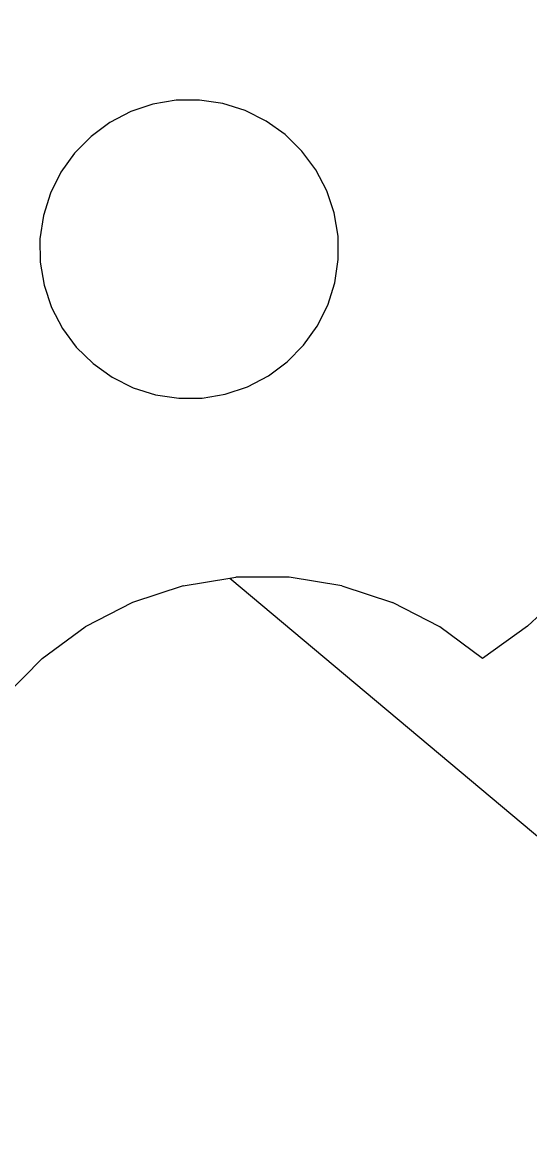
# Model space of a CAD drawing. Header units: metres. Extents: x 822482 to 822767, y 9662202 to 9662512.
# Drawn here: x 822662.2082 to 822662.2388, y 9662367.8882 to 9662367.9555 of the extents above; entities that cross this region are included whole.
import ezdxf

# ---------------------------------------------------------------- set-up
doc = ezdxf.new("R2010")
doc.units = ezdxf.units.M
doc.layers.add('#ARQ_MOB', color=250, linetype='Continuous', lineweight=0)
doc.layers.add('ARQ_NE_MOBILIÁRIOS', color=251, linetype='Continuous', lineweight=0)
doc.styles.add('ROMANS', font='romans', dxfattribs={"height": 0.2})

# ---------------------------------------------------------------- blocks, each defined once
blk = doc.blocks.new('BEBEDOURO ACQUA GELATA')
at = {"layer": '#ARQ_MOB'}
for p, q in [((55935.9902, -10067.898), (55935.8596, -10067.9521)), ((55935.9902, -10067.898), (55935.8596, -10067.9521)), ((55935.9902, -10067.898), (55935.8596, -10067.9521)), ((55935.9902, -10067.898), (55935.8596, -10067.9521)), ((55935.9902, -10067.898), (55935.8596, -10067.9521)), ((55935.9902, -10067.898), (55935.8596, -10067.9521)), ((55935.9902, -10067.898), (55935.8596, -10067.9521)), ((55935.9902, -10067.898), (55935.8596, -10067.9521)), ((55936.1275, -10067.8651), (55935.9902, -10067.898)), ((55936.1275, -10067.8651), (55935.9902, -10067.898)), ((55936.1275, -10067.8651), (55935.9902, -10067.898)), ((55936.1275, -10067.8651), (55935.9902, -10067.898)), ((55936.1275, -10067.8651), (55935.9902, -10067.898)), ((55936.1275, -10067.8651), (55935.9902, -10067.898)), ((55936.1275, -10067.8651), (55935.9902, -10067.898)), ((55936.1275, -10067.8651), (55935.9902, -10067.898)), ((55936.2684, -10067.854), (55936.1275, -10067.8651)), ((55936.2684, -10067.854), (55936.1275, -10067.8651)), ((55936.2684, -10067.854), (55936.1275, -10067.8651)), ((55936.2684, -10067.854), (55936.1275, -10067.8651)), ((55936.2684, -10067.854), (55936.1275, -10067.8651)), ((55936.2684, -10067.854), (55936.1275, -10067.8651)), ((55936.2684, -10067.854), (55936.1275, -10067.8651)), ((55936.2684, -10067.854), (55936.1275, -10067.8651)), ((55936.4092, -10067.8651), (55936.2684, -10067.854)), ((55936.4092, -10067.8651), (55936.2684, -10067.854)), ((55936.4092, -10067.8651), (55936.2684, -10067.854)), ((55936.4092, -10067.8651), (55936.2684, -10067.854)), ((55936.4092, -10067.8651), (55936.2684, -10067.854)), ((55936.4092, -10067.8651), (55936.2684, -10067.854)), ((55936.4092, -10067.8651), (55936.2684, -10067.854)), ((55936.4092, -10067.8651), (55936.2684, -10067.854)), ((55936.5466, -10067.898), (55936.4092, -10067.8651)), ((55936.5466, -10067.898), (55936.4092, -10067.8651)), ((55936.5466, -10067.898), (55936.4092, -10067.8651)), ((55936.5466, -10067.898), (55936.4092, -10067.8651)), ((55936.5466, -10067.898), (55936.4092, -10067.8651)), ((55936.5466, -10067.898), (55936.4092, -10067.8651)), ((55936.5466, -10067.898), (55936.4092, -10067.8651)), ((55936.5466, -10067.898), (55936.4092, -10067.8651)), ((55936.6771, -10067.9521), (55936.5466, -10067.898)), ((55936.6771, -10067.9521), (55936.5466, -10067.898)), ((55936.6771, -10067.9521), (55936.5466, -10067.898)), ((55936.6771, -10067.9521), (55936.5466, -10067.898)), ((55936.6771, -10067.9521), (55936.5466, -10067.898)), ((55936.6771, -10067.9521), (55936.5466, -10067.898)), ((55936.6771, -10067.9521), (55936.5466, -10067.898)), ((55936.6771, -10067.9521), (55936.5466, -10067.898)), ((55935.8596, -10067.9521), (55935.7392, -10068.0259)), ((55935.8596, -10067.9521), (55935.7392, -10068.0259)), ((55935.8596, -10067.9521), (55935.7392, -10068.0259)), ((55935.8596, -10067.9521), (55935.7392, -10068.0259)), ((55935.8596, -10067.9521), (55935.7392, -10068.0259)), ((55935.8596, -10067.9521), (55935.7392, -10068.0259)), ((55935.8596, -10067.9521), (55935.7392, -10068.0259)), ((55935.8596, -10067.9521), (55935.7392, -10068.0259)), ((55936.7975, -10068.0259), (55936.6771, -10067.9521)), ((55936.7975, -10068.0259), (55936.6771, -10067.9521)), ((55936.7975, -10068.0259), (55936.6771, -10067.9521)), ((55936.7975, -10068.0259), (55936.6771, -10067.9521)), ((55936.7975, -10068.0259), (55936.6771, -10067.9521)), ((55936.7975, -10068.0259), (55936.6771, -10067.9521)), ((55936.7975, -10068.0259), (55936.6771, -10067.9521)), ((55936.7975, -10068.0259), (55936.6771, -10067.9521)), ((55935.7392, -10068.0259), (55935.6318, -10068.1177)), ((55935.7392, -10068.0259), (55935.6318, -10068.1177)), ((55935.7392, -10068.0259), (55935.6318, -10068.1177)), ((55935.7392, -10068.0259), (55935.6318, -10068.1177)), ((55935.7392, -10068.0259), (55935.6318, -10068.1177)), ((55935.7392, -10068.0259), (55935.6318, -10068.1177)), ((55935.7392, -10068.0259), (55935.6318, -10068.1177)), ((55935.7392, -10068.0259), (55935.6318, -10068.1177)), ((55936.905, -10068.1177), (55936.7975, -10068.0259)), ((55936.905, -10068.1177), (55936.7975, -10068.0259)), ((55936.905, -10068.1177), (55936.7975, -10068.0259)), ((55936.905, -10068.1177), (55936.7975, -10068.0259)), ((55936.905, -10068.1177), (55936.7975, -10068.0259)), ((55936.905, -10068.1177), (55936.7975, -10068.0259)), ((55936.905, -10068.1177), (55936.7975, -10068.0259)), ((55936.905, -10068.1177), (55936.7975, -10068.0259)), ((55935.6318, -10068.1177), (55935.54, -10068.2251)), ((55935.6318, -10068.1177), (55935.54, -10068.2251)), ((55935.6318, -10068.1177), (55935.54, -10068.2251)), ((55935.6318, -10068.1177), (55935.54, -10068.2251)), ((55935.6318, -10068.1177), (55935.54, -10068.2251)), ((55935.6318, -10068.1177), (55935.54, -10068.2251)), ((55935.6318, -10068.1177), (55935.54, -10068.2251)), ((55935.6318, -10068.1177), (55935.54, -10068.2251)), ((55936.9967, -10068.2251), (55936.905, -10068.1177)), ((55936.9967, -10068.2251), (55936.905, -10068.1177)), ((55936.9967, -10068.2251), (55936.905, -10068.1177)), ((55936.9967, -10068.2251), (55936.905, -10068.1177)), ((55936.9967, -10068.2251), (55936.905, -10068.1177)), ((55936.9967, -10068.2251), (55936.905, -10068.1177)), ((55936.9967, -10068.2251), (55936.905, -10068.1177)), ((55936.9967, -10068.2251), (55936.905, -10068.1177)), ((55935.54, -10068.2251), (55935.4662, -10068.3455)), ((55935.54, -10068.2251), (55935.4662, -10068.3455)), ((55935.54, -10068.2251), (55935.4662, -10068.3455)), ((55935.54, -10068.2251), (55935.4662, -10068.3455)), ((55935.54, -10068.2251), (55935.4662, -10068.3455)), ((55935.54, -10068.2251), (55935.4662, -10068.3455)), ((55935.54, -10068.2251), (55935.4662, -10068.3455)), ((55935.54, -10068.2251), (55935.4662, -10068.3455)), ((55937.0705, -10068.3455), (55936.9967, -10068.2251)), ((55937.0705, -10068.3455), (55936.9967, -10068.2251)), ((55937.0705, -10068.3455), (55936.9967, -10068.2251)), ((55937.0705, -10068.3455), (55936.9967, -10068.2251)), ((55937.0705, -10068.3455), (55936.9967, -10068.2251)), ((55937.0705, -10068.3455), (55936.9967, -10068.2251)), ((55937.0705, -10068.3455), (55936.9967, -10068.2251)), ((55937.0705, -10068.3455), (55936.9967, -10068.2251)), ((55935.4662, -10068.3455), (55935.4121, -10068.476)), ((55935.4662, -10068.3455), (55935.4121, -10068.476)), ((55935.4662, -10068.3455), (55935.4121, -10068.476)), ((55935.4662, -10068.3455), (55935.4121, -10068.476)), ((55935.4662, -10068.3455), (55935.4121, -10068.476)), ((55935.4662, -10068.3455), (55935.4121, -10068.476)), ((55935.4662, -10068.3455), (55935.4121, -10068.476)), ((55935.4662, -10068.3455), (55935.4121, -10068.476)), ((55937.1246, -10068.476), (55937.0705, -10068.3455)), ((55937.1246, -10068.476), (55937.0705, -10068.3455)), ((55937.1246, -10068.476), (55937.0705, -10068.3455)), ((55937.1246, -10068.476), (55937.0705, -10068.3455)), ((55937.1246, -10068.476), (55937.0705, -10068.3455)), ((55937.1246, -10068.476), (55937.0705, -10068.3455)), ((55937.1246, -10068.476), (55937.0705, -10068.3455)), ((55937.1246, -10068.476), (55937.0705, -10068.3455)), ((55935.4121, -10068.476), (55935.3792, -10068.6134)), ((55935.4121, -10068.476), (55935.3792, -10068.6134)), ((55935.4121, -10068.476), (55935.3792, -10068.6134)), ((55935.4121, -10068.476), (55935.3792, -10068.6134)), ((55935.4121, -10068.476), (55935.3792, -10068.6134)), ((55935.4121, -10068.476), (55935.3792, -10068.6134)), ((55935.4121, -10068.476), (55935.3792, -10068.6134)), ((55935.4121, -10068.476), (55935.3792, -10068.6134)), ((55937.1576, -10068.6134), (55937.1246, -10068.476)), ((55937.1576, -10068.6134), (55937.1246, -10068.476)), ((55937.1576, -10068.6134), (55937.1246, -10068.476)), ((55937.1576, -10068.6134), (55937.1246, -10068.476)), ((55937.1576, -10068.6134), (55937.1246, -10068.476)), ((55937.1576, -10068.6134), (55937.1246, -10068.476)), ((55937.1576, -10068.6134), (55937.1246, -10068.476)), ((55937.1576, -10068.6134), (55937.1246, -10068.476)), ((55935.3792, -10068.6134), (55935.3681, -10068.7542)), ((55935.3792, -10068.6134), (55935.3681, -10068.7542)), ((55935.3792, -10068.6134), (55935.3681, -10068.7542)), ((55935.3792, -10068.6134), (55935.3681, -10068.7542)), ((55935.3792, -10068.6134), (55935.3681, -10068.7542)), ((55935.3792, -10068.6134), (55935.3681, -10068.7542)), ((55935.3792, -10068.6134), (55935.3681, -10068.7542)), ((55935.3792, -10068.6134), (55935.3681, -10068.7542)), ((55937.1686, -10068.7542), (55937.1576, -10068.6134)), ((55937.1686, -10068.7542), (55937.1576, -10068.6134)), ((55937.1686, -10068.7542), (55937.1576, -10068.6134)), ((55937.1686, -10068.7542), (55937.1576, -10068.6134)), ((55937.1686, -10068.7542), (55937.1576, -10068.6134)), ((55937.1686, -10068.7542), (55937.1576, -10068.6134)), ((55937.1686, -10068.7542), (55937.1576, -10068.6134)), ((55937.1686, -10068.7542), (55937.1576, -10068.6134)), ((55935.3681, -10068.7542), (55935.3792, -10068.8951)), ((55935.3681, -10068.7542), (55935.3792, -10068.8951)), ((55935.3681, -10068.7542), (55935.3792, -10068.8951)), ((55935.3681, -10068.7542), (55935.3792, -10068.8951)), ((55935.3681, -10068.7542), (55935.3792, -10068.8951)), ((55935.3681, -10068.7542), (55935.3792, -10068.8951)), ((55935.3681, -10068.7542), (55935.3792, -10068.8951)), ((55935.3681, -10068.7542), (55935.3792, -10068.8951)), ((55937.1576, -10068.8951), (55937.1686, -10068.7542)), ((55937.1576, -10068.8951), (55937.1686, -10068.7542)), ((55937.1576, -10068.8951), (55937.1686, -10068.7542)), ((55937.1576, -10068.8951), (55937.1686, -10068.7542)), ((55937.1576, -10068.8951), (55937.1686, -10068.7542)), ((55937.1576, -10068.8951), (55937.1686, -10068.7542)), ((55937.1576, -10068.8951), (55937.1686, -10068.7542)), ((55937.1576, -10068.8951), (55937.1686, -10068.7542)), ((55935.3792, -10068.8951), (55935.4121, -10069.0325)), ((55935.3792, -10068.8951), (55935.4121, -10069.0325)), ((55935.3792, -10068.8951), (55935.4121, -10069.0325)), ((55935.3792, -10068.8951), (55935.4121, -10069.0325)), ((55935.3792, -10068.8951), (55935.4121, -10069.0325)), ((55935.3792, -10068.8951), (55935.4121, -10069.0325)), ((55935.3792, -10068.8951), (55935.4121, -10069.0325)), ((55935.3792, -10068.8951), (55935.4121, -10069.0325)), ((55937.1246, -10069.0325), (55937.1576, -10068.8951)), ((55937.1246, -10069.0325), (55937.1576, -10068.8951)), ((55937.1246, -10069.0325), (55937.1576, -10068.8951)), ((55937.1246, -10069.0325), (55937.1576, -10068.8951)), ((55937.1246, -10069.0325), (55937.1576, -10068.8951)), ((55937.1246, -10069.0325), (55937.1576, -10068.8951)), ((55937.1246, -10069.0325), (55937.1576, -10068.8951)), ((55937.1246, -10069.0325), (55937.1576, -10068.8951)), ((55939.2882, -10069.1845), (55939.3288, -10068.8545)), ((55939.2882, -10069.1845), (55939.3288, -10068.8545)), ((55939.2882, -10069.1845), (55939.3288, -10068.8545)), ((55939.2882, -10069.1845), (55939.3288, -10068.8545)), ((55939.2882, -10069.1845), (55939.3288, -10068.8545)), ((55939.2882, -10069.1845), (55939.3288, -10068.8545)), ((55939.2882, -10069.1845), (55939.3288, -10068.8545)), ((55939.2882, -10069.1845), (55939.3288, -10068.8545)), ((55935.4121, -10069.0325), (55935.4662, -10069.163)), ((55935.4121, -10069.0325), (55935.4662, -10069.163)), ((55935.4121, -10069.0325), (55935.4662, -10069.163)), ((55935.4121, -10069.0325), (55935.4662, -10069.163)), ((55935.4121, -10069.0325), (55935.4662, -10069.163)), ((55935.4121, -10069.0325), (55935.4662, -10069.163)), ((55935.4121, -10069.0325), (55935.4662, -10069.163)), ((55935.4121, -10069.0325), (55935.4662, -10069.163)), ((55937.0705, -10069.163), (55937.1246, -10069.0325)), ((55937.0705, -10069.163), (55937.1246, -10069.0325)), ((55937.0705, -10069.163), (55937.1246, -10069.0325)), ((55937.0705, -10069.163), (55937.1246, -10069.0325)), ((55937.0705, -10069.163), (55937.1246, -10069.0325)), ((55937.0705, -10069.163), (55937.1246, -10069.0325)), ((55937.0705, -10069.163), (55937.1246, -10069.0325)), ((55937.0705, -10069.163), (55937.1246, -10069.0325)), ((55935.4662, -10069.163), (55935.54, -10069.2834)), ((55935.4662, -10069.163), (55935.54, -10069.2834)), ((55935.4662, -10069.163), (55935.54, -10069.2834)), ((55935.4662, -10069.163), (55935.54, -10069.2834)), ((55935.4662, -10069.163), (55935.54, -10069.2834)), ((55935.4662, -10069.163), (55935.54, -10069.2834)), ((55935.4662, -10069.163), (55935.54, -10069.2834)), ((55935.4662, -10069.163), (55935.54, -10069.2834)), ((55936.9967, -10069.2834), (55937.0705, -10069.163)), ((55936.9967, -10069.2834), (55937.0705, -10069.163)), ((55936.9967, -10069.2834), (55937.0705, -10069.163)), ((55936.9967, -10069.2834), (55937.0705, -10069.163)), ((55936.9967, -10069.2834), (55937.0705, -10069.163)), ((55936.9967, -10069.2834), (55937.0705, -10069.163)), ((55936.9967, -10069.2834), (55937.0705, -10069.163)), ((55936.9967, -10069.2834), (55937.0705, -10069.163)), ((55939.2882, -10069.1845), (55939.2069, -10069.5069)), ((55939.2882, -10069.1845), (55939.2069, -10069.5069)), ((55939.2882, -10069.1845), (55939.2069, -10069.5069)), ((55939.2882, -10069.1845), (55939.2069, -10069.5069)), ((55939.2882, -10069.1845), (55939.2069, -10069.5069)), ((55939.2882, -10069.1845), (55939.2069, -10069.5069)), ((55939.2882, -10069.1845), (55939.2069, -10069.5069)), ((55939.2882, -10069.1845), (55939.2069, -10069.5069)), ((55935.54, -10069.2834), (55935.6318, -10069.3908)), ((55935.54, -10069.2834), (55935.6318, -10069.3908)), ((55935.54, -10069.2834), (55935.6318, -10069.3908)), ((55935.54, -10069.2834), (55935.6318, -10069.3908)), ((55935.54, -10069.2834), (55935.6318, -10069.3908)), ((55935.54, -10069.2834), (55935.6318, -10069.3908)), ((55935.54, -10069.2834), (55935.6318, -10069.3908)), ((55935.54, -10069.2834), (55935.6318, -10069.3908)), ((55936.905, -10069.3908), (55936.9967, -10069.2834)), ((55936.905, -10069.3908), (55936.9967, -10069.2834)), ((55936.905, -10069.3908), (55936.9967, -10069.2834)), ((55936.905, -10069.3908), (55936.9967, -10069.2834)), ((55936.905, -10069.3908), (55936.9967, -10069.2834)), ((55936.905, -10069.3908), (55936.9967, -10069.2834)), ((55936.905, -10069.3908), (55936.9967, -10069.2834)), ((55936.905, -10069.3908), (55936.9967, -10069.2834)), ((55935.6318, -10069.3908), (55935.7392, -10069.4826)), ((55935.6318, -10069.3908), (55935.7392, -10069.4826)), ((55935.6318, -10069.3908), (55935.7392, -10069.4826)), ((55935.6318, -10069.3908), (55935.7392, -10069.4826)), ((55935.6318, -10069.3908), (55935.7392, -10069.4826)), ((55935.6318, -10069.3908), (55935.7392, -10069.4826)), ((55935.6318, -10069.3908), (55935.7392, -10069.4826)), ((55935.6318, -10069.3908), (55935.7392, -10069.4826)), ((55936.7975, -10069.4826), (55936.905, -10069.3908)), ((55936.7975, -10069.4826), (55936.905, -10069.3908)), ((55936.7975, -10069.4826), (55936.905, -10069.3908)), ((55936.7975, -10069.4826), (55936.905, -10069.3908)), ((55936.7975, -10069.4826), (55936.905, -10069.3908)), ((55936.7975, -10069.4826), (55936.905, -10069.3908)), ((55936.7975, -10069.4826), (55936.905, -10069.3908)), ((55936.7975, -10069.4826), (55936.905, -10069.3908)), ((55935.7392, -10069.4826), (55935.8596, -10069.5564)), ((55935.7392, -10069.4826), (55935.8596, -10069.5564)), ((55935.7392, -10069.4826), (55935.8596, -10069.5564)), ((55935.7392, -10069.4826), (55935.8596, -10069.5564)), ((55935.7392, -10069.4826), (55935.8596, -10069.5564)), ((55935.7392, -10069.4826), (55935.8596, -10069.5564)), ((55935.7392, -10069.4826), (55935.8596, -10069.5564)), ((55935.7392, -10069.4826), (55935.8596, -10069.5564)), ((55936.6771, -10069.5564), (55936.7975, -10069.4826)), ((55936.6771, -10069.5564), (55936.7975, -10069.4826)), ((55936.6771, -10069.5564), (55936.7975, -10069.4826)), ((55936.6771, -10069.5564), (55936.7975, -10069.4826)), ((55936.6771, -10069.5564), (55936.7975, -10069.4826)), ((55936.6771, -10069.5564), (55936.7975, -10069.4826)), ((55936.6771, -10069.5564), (55936.7975, -10069.4826)), ((55936.6771, -10069.5564), (55936.7975, -10069.4826)), ((55939.2069, -10069.5069), (55938.8865, -10069.5272)), ((55939.2069, -10069.5069), (55938.8865, -10069.5272)), ((55939.2069, -10069.5069), (55938.8865, -10069.5272)), ((55939.2069, -10069.5069), (55938.8865, -10069.5272)), ((55939.2069, -10069.5069), (55938.8865, -10069.5272)), ((55939.2069, -10069.5069), (55938.8865, -10069.5272)), ((55939.2069, -10069.5069), (55938.8865, -10069.5272)), ((55939.2069, -10069.5069), (55938.8865, -10069.5272)), ((55935.8596, -10069.5564), (55935.9902, -10069.6105)), ((55935.8596, -10069.5564), (55935.9902, -10069.6105)), ((55935.8596, -10069.5564), (55935.9902, -10069.6105)), ((55935.8596, -10069.5564), (55935.9902, -10069.6105)), ((55935.8596, -10069.5564), (55935.9902, -10069.6105)), ((55935.8596, -10069.5564), (55935.9902, -10069.6105)), ((55935.8596, -10069.5564), (55935.9902, -10069.6105)), ((55935.8596, -10069.5564), (55935.9902, -10069.6105)), ((55936.5466, -10069.6105), (55936.6771, -10069.5564)), ((55936.5466, -10069.6105), (55936.6771, -10069.5564)), ((55936.5466, -10069.6105), (55936.6771, -10069.5564)), ((55936.5466, -10069.6105), (55936.6771, -10069.5564)), ((55936.5466, -10069.6105), (55936.6771, -10069.5564)), ((55936.5466, -10069.6105), (55936.6771, -10069.5564)), ((55936.5466, -10069.6105), (55936.6771, -10069.5564)), ((55936.5466, -10069.6105), (55936.6771, -10069.5564)), ((55938.8865, -10069.5272), (55938.5733, -10069.5978)), ((55938.8865, -10069.5272), (55938.5733, -10069.5978)), ((55938.8865, -10069.5272), (55938.5733, -10069.5978)), ((55938.8865, -10069.5272), (55938.5733, -10069.5978)), ((55938.8865, -10069.5272), (55938.5733, -10069.5978)), ((55938.8865, -10069.5272), (55938.5733, -10069.5978)), ((55938.8865, -10069.5272), (55938.5733, -10069.5978)), ((55938.8865, -10069.5272), (55938.5733, -10069.5978)), ((55935.9902, -10069.6105), (55936.1275, -10069.6434)), ((55935.9902, -10069.6105), (55936.1275, -10069.6434)), ((55935.9902, -10069.6105), (55936.1275, -10069.6434)), ((55935.9902, -10069.6105), (55936.1275, -10069.6434)), ((55935.9902, -10069.6105), (55936.1275, -10069.6434)), ((55935.9902, -10069.6105), (55936.1275, -10069.6434)), ((55935.9902, -10069.6105), (55936.1275, -10069.6434)), ((55935.9902, -10069.6105), (55936.1275, -10069.6434)), ((55936.1275, -10069.6434), (55936.2684, -10069.6545)), ((55936.1275, -10069.6434), (55936.2684, -10069.6545)), ((55936.1275, -10069.6434), (55936.2684, -10069.6545)), ((55936.1275, -10069.6434), (55936.2684, -10069.6545)), ((55936.1275, -10069.6434), (55936.2684, -10069.6545)), ((55936.1275, -10069.6434), (55936.2684, -10069.6545)), ((55936.1275, -10069.6434), (55936.2684, -10069.6545)), ((55936.1275, -10069.6434), (55936.2684, -10069.6545)), ((55936.2684, -10069.6545), (55936.4092, -10069.6434)), ((55936.2684, -10069.6545), (55936.4092, -10069.6434)), ((55936.2684, -10069.6545), (55936.4092, -10069.6434)), ((55936.2684, -10069.6545), (55936.4092, -10069.6434)), ((55936.2684, -10069.6545), (55936.4092, -10069.6434)), ((55936.2684, -10069.6545), (55936.4092, -10069.6434)), ((55936.2684, -10069.6545), (55936.4092, -10069.6434)), ((55936.2684, -10069.6545), (55936.4092, -10069.6434)), ((55936.4092, -10069.6434), (55936.5466, -10069.6105)), ((55936.4092, -10069.6434), (55936.5466, -10069.6105)), ((55936.4092, -10069.6434), (55936.5466, -10069.6105)), ((55936.4092, -10069.6434), (55936.5466, -10069.6105)), ((55936.4092, -10069.6434), (55936.5466, -10069.6105)), ((55936.4092, -10069.6434), (55936.5466, -10069.6105)), ((55936.4092, -10069.6434), (55936.5466, -10069.6105)), ((55936.4092, -10069.6434), (55936.5466, -10069.6105)), ((55938.2752, -10069.7171), (55938.5733, -10069.5978)), ((55938.2752, -10069.7171), (55938.5733, -10069.5978)), ((55938.2752, -10069.7171), (55938.5733, -10069.5978)), ((55938.2752, -10069.7171), (55938.5733, -10069.5978)), ((55938.2752, -10069.7171), (55938.5733, -10069.5978)), ((55938.2752, -10069.7171), (55938.5733, -10069.5978)), ((55938.2752, -10069.7171), (55938.5733, -10069.5978)), ((55938.2752, -10069.7171), (55938.5733, -10069.5978)), ((55938.2752, -10069.7171), (55937.9997, -10069.8819)), ((55938.2752, -10069.7171), (55937.9997, -10069.8819)), ((55938.2752, -10069.7171), (55937.9997, -10069.8819)), ((55938.2752, -10069.7171), (55937.9997, -10069.8819)), ((55938.2752, -10069.7171), (55937.9997, -10069.8819)), ((55938.2752, -10069.7171), (55937.9997, -10069.8819)), ((55938.2752, -10069.7171), (55937.9997, -10069.8819)), ((55938.2752, -10069.7171), (55937.9997, -10069.8819)), ((55937.9997, -10069.8819), (55937.7537, -10070.0882)), ((55937.9997, -10069.8819), (55937.7537, -10070.0882)), ((55937.9997, -10069.8819), (55937.7537, -10070.0882)), ((55937.9997, -10069.8819), (55937.7537, -10070.0882)), ((55937.9997, -10069.8819), (55937.7537, -10070.0882)), ((55937.9997, -10069.8819), (55937.7537, -10070.0882)), ((55937.9997, -10069.8819), (55937.7537, -10070.0882)), ((55937.9997, -10069.8819), (55937.7537, -10070.0882)), ((55937.5434, -10070.3308), (55937.7305, -10070.1149)), ((55937.5434, -10070.3308), (55937.7305, -10070.1149)), ((55937.5434, -10070.3308), (55937.7305, -10070.1149)), ((55937.5434, -10070.3308), (55937.7305, -10070.1149)), ((55937.5434, -10070.3308), (55937.7305, -10070.1149)), ((55937.5434, -10070.3308), (55937.7305, -10070.1149)), ((55937.5434, -10070.3308), (55937.7305, -10070.1149)), ((55937.5434, -10070.3308), (55937.7305, -10070.1149)), ((55937.7305, -10070.1149), (55937.7537, -10070.0882)), ((55937.7305, -10070.1149), (55937.7537, -10070.0882)), ((55937.7305, -10070.1149), (55937.7537, -10070.0882)), ((55937.7305, -10070.1149), (55937.7537, -10070.0882)), ((55937.7305, -10070.1149), (55937.7537, -10070.0882)), ((55937.7305, -10070.1149), (55937.7537, -10070.0882)), ((55937.7305, -10070.1149), (55937.7537, -10070.0882)), ((55937.7305, -10070.1149), (55937.7537, -10070.0882)), ((55937.7305, -10070.1149), (55940.1984, -10070.1149)), ((55937.7305, -10070.1149), (55940.1984, -10070.1149)), ((55937.7305, -10070.1149), (55940.1984, -10070.1149)), ((55937.7305, -10070.1149), (55940.1984, -10070.1149)), ((55937.7305, -10070.1149), (55940.1984, -10070.1149)), ((55937.7305, -10070.1149), (55940.1984, -10070.1149)), ((55937.7305, -10070.1149), (55940.1984, -10070.1149)), ((55937.7305, -10070.1149), (55940.1984, -10070.1149)), ((55937.5434, -10070.3308), (55937.374, -10070.6036)), ((55937.5434, -10070.3308), (55937.374, -10070.6036)), ((55937.5434, -10070.3308), (55937.374, -10070.6036)), ((55937.5434, -10070.3308), (55937.374, -10070.6036)), ((55937.5434, -10070.3308), (55937.374, -10070.6036)), ((55937.5434, -10070.3308), (55937.374, -10070.6036)), ((55937.5434, -10070.3308), (55937.374, -10070.6036)), ((55937.5434, -10070.3308), (55937.374, -10070.6036)), ((55937.374, -10070.6036), (55937.25, -10070.8998)), ((55937.374, -10070.6036), (55937.25, -10070.8998)), ((55937.374, -10070.6036), (55937.25, -10070.8998)), ((55937.374, -10070.6036), (55937.25, -10070.8998)), ((55937.374, -10070.6036), (55937.25, -10070.8998)), ((55937.374, -10070.6036), (55937.25, -10070.8998)), ((55937.374, -10070.6036), (55937.25, -10070.8998)), ((55937.374, -10070.6036), (55937.25, -10070.8998)), ((55937.1743, -10071.2118), (55937.25, -10070.8998)), ((55937.1743, -10071.2118), (55937.25, -10070.8998)), ((55937.1743, -10071.2118), (55937.25, -10070.8998)), ((55937.1743, -10071.2118), (55937.25, -10070.8998)), ((55937.1743, -10071.2118), (55937.25, -10070.8998)), ((55937.1743, -10071.2118), (55937.25, -10070.8998)), ((55937.1743, -10071.2118), (55937.25, -10070.8998)), ((55937.1743, -10071.2118), (55937.25, -10070.8998)), ((55937.1743, -10071.2118), (55937.1488, -10071.5318)), ((55937.1743, -10071.2118), (55937.1488, -10071.5318)), ((55937.1743, -10071.2118), (55937.1488, -10071.5318)), ((55937.1743, -10071.2118), (55937.1488, -10071.5318)), ((55937.1743, -10071.2118), (55937.1488, -10071.5318)), ((55937.1743, -10071.2118), (55937.1488, -10071.5318)), ((55937.1743, -10071.2118), (55937.1488, -10071.5318)), ((55937.1743, -10071.2118), (55937.1488, -10071.5318))]:
    blk.add_line(p, q, dxfattribs=at)
blk = doc.blocks.new('A$C8f1b9c42')
at = {"layer": 'ARQ_NE_MOBILIÁRIOS', "xscale": 0.01, "yscale": 0.01, "zscale": 0.01, "rotation": 180.000000003544}
blk.add_blockref('BEBEDOURO ACQUA GELATA', (868.746878, -297.309597), dxfattribs=at)
at = {"layer": 'ARQ_NE_MOBILIÁRIOS', "insert": (309.025475, -196.487051), "char_height": 0.120524, "attachment_point": 5, "rotation": 270, "style": 'ROMANS'}
blk.add_mtext('BEBEDOURO', dxfattribs=at)

msp = doc.modelspace()

# ---------------------------------------------------------------- block references
at = {"ltscale": 10, "rotation": 140.0090103764572}
msp.add_blockref('A$C8f1b9c42', (822772.889045, 9662018.469656), dxfattribs=at)

doc.saveas('drawing.dxf')
